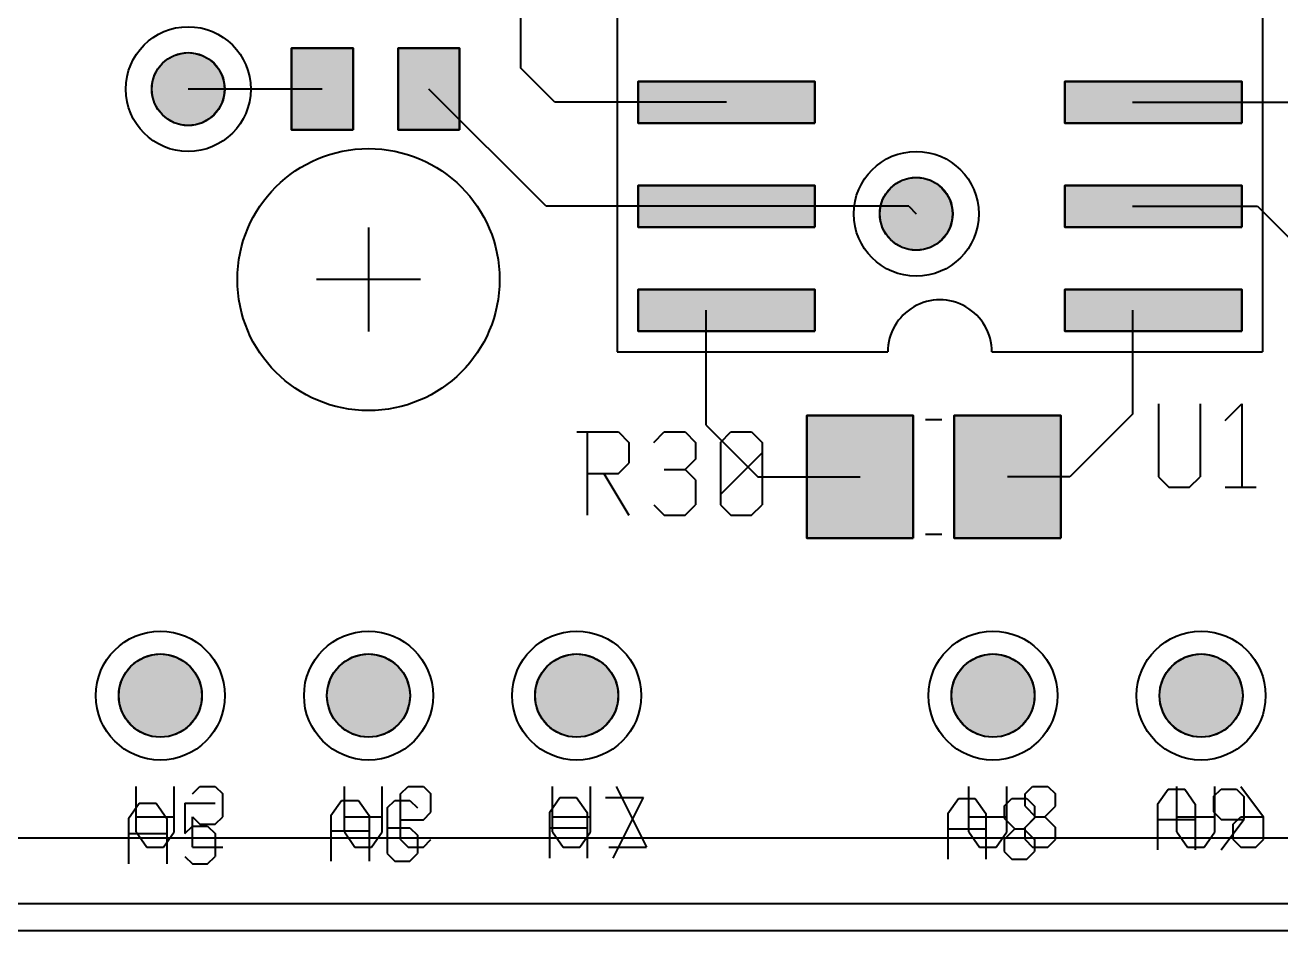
# Model space of a CAD drawing. Header units: millimetres. Extents: x 3 to 131, y 2 to 65.
# Drawn here: x 87.59 to 102.91, y 2.29 to 13.35 of the extents above; entities that cross this region are included whole.
import ezdxf

# ---------------------------------------------------------------- set-up
doc = ezdxf.new("R2010")
doc.units = ezdxf.units.MM
for name, color, linetype in [('bottom_copper', 7, 'Continuous'), ('bottom_silk', 7, 'Continuous'), ('drill_plated', 7, 'Continuous'), ('outline', 7, 'Continuous'), ('top_copper', 7, 'Continuous'), ('top_silk', 7, 'Continuous')]:
    doc.layers.add(name, color=color, linetype=linetype)

msp = doc.modelspace()

# ---------------------------------------------------------------- hatches: boundary and pattern name
at = {"layer": 'bottom_copper', "lineweight": 40}
for points in [[(90.016, 12.486), (89.991, 12.402), (89.949, 12.326), (89.894, 12.258), (89.827, 12.203), (89.75, 12.162), (89.667, 12.137), (89.58, 12.128), (89.493, 12.137), (89.41, 12.162), (89.333, 12.203), (89.266, 12.258), (89.21, 12.326), (89.169, 12.402), (89.144, 12.486), (89.135, 12.572), (89.144, 12.659), (89.169, 12.743), (89.21, 12.819), (89.266, 12.887), (89.333, 12.942), (89.41, 12.983), (89.493, 13.008), (89.58, 13.017), (89.667, 13.008), (89.75, 12.983), (89.827, 12.942), (89.894, 12.887), (89.949, 12.819), (89.991, 12.743), (90.016, 12.659), (90.024, 12.572), (90.016, 12.486)], [(98.9, 10.962), (98.874, 10.878), (98.833, 10.802), (98.778, 10.734), (98.711, 10.679), (98.634, 10.638), (98.551, 10.613), (98.464, 10.604), (98.377, 10.613), (98.294, 10.638), (98.217, 10.679), (98.149, 10.734), (98.094, 10.802), (98.053, 10.878), (98.028, 10.962), (98.019, 11.049), (98.028, 11.135), (98.053, 11.219), (98.094, 11.295), (98.149, 11.363), (98.217, 11.418), (98.294, 11.459), (98.377, 11.484), (98.464, 11.493), (98.551, 11.484), (98.634, 11.459), (98.711, 11.418), (98.778, 11.363), (98.833, 11.295), (98.874, 11.219), (98.9, 11.135), (98.908, 11.049), (98.9, 10.962)], [(89.738, 5.067), (89.709, 4.972), (89.662, 4.884), (89.599, 4.807), (89.522, 4.744), (89.434, 4.697), (89.339, 4.668), (89.24, 4.658), (89.141, 4.668), (89.046, 4.697), (88.958, 4.744), (88.881, 4.807), (88.818, 4.884), (88.771, 4.972), (88.742, 5.067), (88.732, 5.166), (88.742, 5.265), (88.771, 5.36), (88.818, 5.448), (88.881, 5.525), (88.958, 5.588), (89.046, 5.635), (89.141, 5.664), (89.24, 5.674), (89.339, 5.664), (89.434, 5.635), (89.522, 5.588), (89.599, 5.525), (89.662, 5.448), (89.709, 5.36), (89.738, 5.265), (89.748, 5.166), (89.738, 5.067)], [(92.278, 5.067), (92.249, 4.972), (92.202, 4.884), (92.139, 4.807), (92.062, 4.744), (91.974, 4.697), (91.879, 4.668), (91.78, 4.658), (91.681, 4.668), (91.586, 4.697), (91.498, 4.744), (91.421, 4.807), (91.358, 4.884), (91.311, 4.972), (91.282, 5.067), (91.272, 5.166), (91.282, 5.265), (91.311, 5.36), (91.358, 5.448), (91.421, 5.525), (91.498, 5.588), (91.586, 5.635), (91.681, 5.664), (91.78, 5.674), (91.879, 5.664), (91.974, 5.635), (92.062, 5.588), (92.139, 5.525), (92.202, 5.448), (92.249, 5.36), (92.278, 5.265), (92.288, 5.166), (92.278, 5.067)], [(94.818, 5.067), (94.789, 4.972), (94.742, 4.884), (94.679, 4.807), (94.602, 4.744), (94.514, 4.697), (94.419, 4.668), (94.32, 4.658), (94.221, 4.668), (94.126, 4.697), (94.038, 4.744), (93.961, 4.807), (93.898, 4.884), (93.851, 4.972), (93.822, 5.067), (93.812, 5.166), (93.822, 5.265), (93.851, 5.36), (93.898, 5.448), (93.961, 5.525), (94.038, 5.588), (94.126, 5.635), (94.221, 5.664), (94.32, 5.674), (94.419, 5.664), (94.514, 5.635), (94.602, 5.588), (94.679, 5.525), (94.742, 5.448), (94.789, 5.36), (94.818, 5.265), (94.828, 5.166), (94.818, 5.067)], [(99.898, 5.067), (99.869, 4.972), (99.822, 4.884), (99.759, 4.807), (99.682, 4.744), (99.594, 4.697), (99.499, 4.668), (99.4, 4.658), (99.301, 4.668), (99.206, 4.697), (99.118, 4.744), (99.041, 4.807), (98.978, 4.884), (98.931, 4.972), (98.902, 5.067), (98.892, 5.166), (98.902, 5.265), (98.931, 5.36), (98.978, 5.448), (99.041, 5.525), (99.118, 5.588), (99.206, 5.635), (99.301, 5.664), (99.4, 5.674), (99.499, 5.664), (99.594, 5.635), (99.682, 5.588), (99.759, 5.525), (99.822, 5.448), (99.869, 5.36), (99.898, 5.265), (99.908, 5.166), (99.898, 5.067)], [(102.438, 5.067), (102.409, 4.972), (102.362, 4.884), (102.299, 4.807), (102.222, 4.744), (102.134, 4.697), (102.039, 4.668), (101.94, 4.658), (101.841, 4.668), (101.746, 4.697), (101.658, 4.744), (101.581, 4.807), (101.518, 4.884), (101.471, 4.972), (101.442, 5.067), (101.432, 5.166), (101.442, 5.265), (101.471, 5.36), (101.518, 5.448), (101.581, 5.525), (101.658, 5.588), (101.746, 5.635), (101.841, 5.664), (101.94, 5.674), (102.039, 5.664), (102.134, 5.635), (102.222, 5.588), (102.299, 5.525), (102.362, 5.448), (102.409, 5.36), (102.438, 5.265), (102.448, 5.166), (102.438, 5.067)]]:
    msp.add_hatch(color=7, dxfattribs=at).paths.add_polyline_path(points, flags=0)
at = {"layer": 'drill_plated', "lineweight": 40}
for points in [[(90.016, 12.486), (89.991, 12.402), (89.949, 12.326), (89.894, 12.258), (89.827, 12.203), (89.75, 12.162), (89.667, 12.137), (89.58, 12.128), (89.493, 12.137), (89.41, 12.162), (89.333, 12.203), (89.266, 12.258), (89.21, 12.326), (89.169, 12.402), (89.144, 12.486), (89.135, 12.572), (89.144, 12.659), (89.169, 12.743), (89.21, 12.819), (89.266, 12.887), (89.333, 12.942), (89.41, 12.983), (89.493, 13.008), (89.58, 13.017), (89.667, 13.008), (89.75, 12.983), (89.827, 12.942), (89.894, 12.887), (89.949, 12.819), (89.991, 12.743), (90.016, 12.659), (90.024, 12.572), (90.016, 12.486)], [(98.9, 10.962), (98.874, 10.878), (98.833, 10.802), (98.778, 10.734), (98.711, 10.679), (98.634, 10.638), (98.551, 10.613), (98.464, 10.604), (98.377, 10.613), (98.294, 10.638), (98.217, 10.679), (98.149, 10.734), (98.094, 10.802), (98.053, 10.878), (98.028, 10.962), (98.019, 11.049), (98.028, 11.135), (98.053, 11.219), (98.094, 11.295), (98.149, 11.363), (98.217, 11.418), (98.294, 11.459), (98.377, 11.484), (98.464, 11.493), (98.551, 11.484), (98.634, 11.459), (98.711, 11.418), (98.778, 11.363), (98.833, 11.295), (98.874, 11.219), (98.9, 11.135), (98.908, 11.049), (98.9, 10.962)], [(89.738, 5.067), (89.709, 4.972), (89.662, 4.884), (89.599, 4.807), (89.522, 4.744), (89.434, 4.697), (89.339, 4.668), (89.24, 4.658), (89.141, 4.668), (89.046, 4.697), (88.958, 4.744), (88.881, 4.807), (88.818, 4.884), (88.771, 4.972), (88.742, 5.067), (88.732, 5.166), (88.742, 5.265), (88.771, 5.36), (88.818, 5.448), (88.881, 5.525), (88.958, 5.588), (89.046, 5.635), (89.141, 5.664), (89.24, 5.674), (89.339, 5.664), (89.434, 5.635), (89.522, 5.588), (89.599, 5.525), (89.662, 5.448), (89.709, 5.36), (89.738, 5.265), (89.748, 5.166), (89.738, 5.067)], [(92.278, 5.067), (92.249, 4.972), (92.202, 4.884), (92.139, 4.807), (92.062, 4.744), (91.974, 4.697), (91.879, 4.668), (91.78, 4.658), (91.681, 4.668), (91.586, 4.697), (91.498, 4.744), (91.421, 4.807), (91.358, 4.884), (91.311, 4.972), (91.282, 5.067), (91.272, 5.166), (91.282, 5.265), (91.311, 5.36), (91.358, 5.448), (91.421, 5.525), (91.498, 5.588), (91.586, 5.635), (91.681, 5.664), (91.78, 5.674), (91.879, 5.664), (91.974, 5.635), (92.062, 5.588), (92.139, 5.525), (92.202, 5.448), (92.249, 5.36), (92.278, 5.265), (92.288, 5.166), (92.278, 5.067)], [(94.818, 5.067), (94.789, 4.972), (94.742, 4.884), (94.679, 4.807), (94.602, 4.744), (94.514, 4.697), (94.419, 4.668), (94.32, 4.658), (94.221, 4.668), (94.126, 4.697), (94.038, 4.744), (93.961, 4.807), (93.898, 4.884), (93.851, 4.972), (93.822, 5.067), (93.812, 5.166), (93.822, 5.265), (93.851, 5.36), (93.898, 5.448), (93.961, 5.525), (94.038, 5.588), (94.126, 5.635), (94.221, 5.664), (94.32, 5.674), (94.419, 5.664), (94.514, 5.635), (94.602, 5.588), (94.679, 5.525), (94.742, 5.448), (94.789, 5.36), (94.818, 5.265), (94.828, 5.166), (94.818, 5.067)], [(99.898, 5.067), (99.869, 4.972), (99.822, 4.884), (99.759, 4.807), (99.682, 4.744), (99.594, 4.697), (99.499, 4.668), (99.4, 4.658), (99.301, 4.668), (99.206, 4.697), (99.118, 4.744), (99.041, 4.807), (98.978, 4.884), (98.931, 4.972), (98.902, 5.067), (98.892, 5.166), (98.902, 5.265), (98.931, 5.36), (98.978, 5.448), (99.041, 5.525), (99.118, 5.588), (99.206, 5.635), (99.301, 5.664), (99.4, 5.674), (99.499, 5.664), (99.594, 5.635), (99.682, 5.588), (99.759, 5.525), (99.822, 5.448), (99.869, 5.36), (99.898, 5.265), (99.908, 5.166), (99.898, 5.067)], [(102.438, 5.067), (102.409, 4.972), (102.362, 4.884), (102.299, 4.807), (102.222, 4.744), (102.134, 4.697), (102.039, 4.668), (101.94, 4.658), (101.841, 4.668), (101.746, 4.697), (101.658, 4.744), (101.581, 4.807), (101.518, 4.884), (101.471, 4.972), (101.442, 5.067), (101.432, 5.166), (101.442, 5.265), (101.471, 5.36), (101.518, 5.448), (101.581, 5.525), (101.658, 5.588), (101.746, 5.635), (101.841, 5.664), (101.94, 5.674), (102.039, 5.664), (102.134, 5.635), (102.222, 5.588), (102.299, 5.525), (102.362, 5.448), (102.409, 5.36), (102.438, 5.265), (102.448, 5.166), (102.438, 5.067)]]:
    msp.add_hatch(color=7, dxfattribs=at).paths.add_polyline_path(points, flags=0)
at = {"layer": 'top_copper', "lineweight": 40}
for points in [[(91.591, 12.073), (90.841, 12.073), (90.841, 13.072), (91.591, 13.072), (91.591, 12.073)], [(92.891, 12.073), (92.141, 12.073), (92.141, 13.072), (92.891, 13.072), (92.891, 12.073)], [(90.016, 12.486), (89.991, 12.402), (89.949, 12.326), (89.894, 12.258), (89.827, 12.203), (89.75, 12.162), (89.667, 12.137), (89.58, 12.128), (89.493, 12.137), (89.41, 12.162), (89.333, 12.203), (89.266, 12.258), (89.21, 12.326), (89.169, 12.402), (89.144, 12.486), (89.135, 12.572), (89.144, 12.659), (89.169, 12.743), (89.21, 12.819), (89.266, 12.887), (89.333, 12.942), (89.41, 12.983), (89.493, 13.008), (89.58, 13.017), (89.667, 13.008), (89.75, 12.983), (89.827, 12.942), (89.894, 12.887), (89.949, 12.819), (89.991, 12.743), (90.016, 12.659), (90.024, 12.572), (90.016, 12.486)], [(97.228, 12.157), (95.069, 12.157), (95.069, 12.665), (97.228, 12.665), (97.228, 12.157)], [(102.435, 12.157), (100.276, 12.157), (100.276, 12.665), (102.435, 12.665), (102.435, 12.157)], [(98.9, 10.962), (98.874, 10.878), (98.833, 10.802), (98.778, 10.734), (98.711, 10.679), (98.634, 10.638), (98.551, 10.613), (98.464, 10.604), (98.377, 10.613), (98.294, 10.638), (98.217, 10.679), (98.149, 10.734), (98.094, 10.802), (98.053, 10.878), (98.028, 10.962), (98.019, 11.049), (98.028, 11.135), (98.053, 11.219), (98.094, 11.295), (98.149, 11.363), (98.217, 11.418), (98.294, 11.459), (98.377, 11.484), (98.464, 11.493), (98.551, 11.484), (98.634, 11.459), (98.711, 11.418), (98.778, 11.363), (98.833, 11.295), (98.874, 11.219), (98.9, 11.135), (98.908, 11.049), (98.9, 10.962)], [(97.228, 10.887), (95.069, 10.887), (95.069, 11.395), (97.228, 11.395), (97.228, 10.887)], [(102.435, 10.887), (100.276, 10.887), (100.276, 11.395), (102.435, 11.395), (102.435, 10.887)], [(97.228, 9.617), (95.069, 9.617), (95.069, 10.125), (97.228, 10.125), (97.228, 9.617)], [(102.435, 9.617), (100.276, 9.617), (100.276, 10.125), (102.435, 10.125), (102.435, 9.617)], [(98.428, 7.089), (97.128, 7.089), (97.128, 8.588), (98.428, 8.588), (98.428, 7.089)], [(100.228, 7.089), (98.928, 7.089), (98.928, 8.588), (100.228, 8.588), (100.228, 7.089)], [(89.738, 5.067), (89.709, 4.972), (89.662, 4.884), (89.599, 4.807), (89.522, 4.744), (89.434, 4.697), (89.339, 4.668), (89.24, 4.658), (89.141, 4.668), (89.046, 4.697), (88.958, 4.744), (88.881, 4.807), (88.818, 4.884), (88.771, 4.972), (88.742, 5.067), (88.732, 5.166), (88.742, 5.265), (88.771, 5.36), (88.818, 5.448), (88.881, 5.525), (88.958, 5.588), (89.046, 5.635), (89.141, 5.664), (89.24, 5.674), (89.339, 5.664), (89.434, 5.635), (89.522, 5.588), (89.599, 5.525), (89.662, 5.448), (89.709, 5.36), (89.738, 5.265), (89.748, 5.166), (89.738, 5.067)], [(92.278, 5.067), (92.249, 4.972), (92.202, 4.884), (92.139, 4.807), (92.062, 4.744), (91.974, 4.697), (91.879, 4.668), (91.78, 4.658), (91.681, 4.668), (91.586, 4.697), (91.498, 4.744), (91.421, 4.807), (91.358, 4.884), (91.311, 4.972), (91.282, 5.067), (91.272, 5.166), (91.282, 5.265), (91.311, 5.36), (91.358, 5.448), (91.421, 5.525), (91.498, 5.588), (91.586, 5.635), (91.681, 5.664), (91.78, 5.674), (91.879, 5.664), (91.974, 5.635), (92.062, 5.588), (92.139, 5.525), (92.202, 5.448), (92.249, 5.36), (92.278, 5.265), (92.288, 5.166), (92.278, 5.067)], [(94.818, 5.067), (94.789, 4.972), (94.742, 4.884), (94.679, 4.807), (94.602, 4.744), (94.514, 4.697), (94.419, 4.668), (94.32, 4.658), (94.221, 4.668), (94.126, 4.697), (94.038, 4.744), (93.961, 4.807), (93.898, 4.884), (93.851, 4.972), (93.822, 5.067), (93.812, 5.166), (93.822, 5.265), (93.851, 5.36), (93.898, 5.448), (93.961, 5.525), (94.038, 5.588), (94.126, 5.635), (94.221, 5.664), (94.32, 5.674), (94.419, 5.664), (94.514, 5.635), (94.602, 5.588), (94.679, 5.525), (94.742, 5.448), (94.789, 5.36), (94.818, 5.265), (94.828, 5.166), (94.818, 5.067)], [(99.898, 5.067), (99.869, 4.972), (99.822, 4.884), (99.759, 4.807), (99.682, 4.744), (99.594, 4.697), (99.499, 4.668), (99.4, 4.658), (99.301, 4.668), (99.206, 4.697), (99.118, 4.744), (99.041, 4.807), (98.978, 4.884), (98.931, 4.972), (98.902, 5.067), (98.892, 5.166), (98.902, 5.265), (98.931, 5.36), (98.978, 5.448), (99.041, 5.525), (99.118, 5.588), (99.206, 5.635), (99.301, 5.664), (99.4, 5.674), (99.499, 5.664), (99.594, 5.635), (99.682, 5.588), (99.759, 5.525), (99.822, 5.448), (99.869, 5.36), (99.898, 5.265), (99.908, 5.166), (99.898, 5.067)], [(102.438, 5.067), (102.409, 4.972), (102.362, 4.884), (102.299, 4.807), (102.222, 4.744), (102.134, 4.697), (102.039, 4.668), (101.94, 4.658), (101.841, 4.668), (101.746, 4.697), (101.658, 4.744), (101.581, 4.807), (101.518, 4.884), (101.471, 4.972), (101.442, 5.067), (101.432, 5.166), (101.442, 5.265), (101.471, 5.36), (101.518, 5.448), (101.581, 5.525), (101.658, 5.588), (101.746, 5.635), (101.841, 5.664), (101.94, 5.674), (102.039, 5.664), (102.134, 5.635), (102.222, 5.588), (102.299, 5.525), (102.362, 5.448), (102.409, 5.36), (102.438, 5.265), (102.448, 5.166), (102.438, 5.067)]]:
    msp.add_hatch(color=7, dxfattribs=at).paths.add_polyline_path(points, flags=0)

# ---------------------------------------------------------------- linework, layer by layer
at = {"layer": 'bottom_copper', "color": 7, "lineweight": 40}
for points in [[(90.016, 12.486), (89.991, 12.402), (89.949, 12.326), (89.894, 12.258), (89.827, 12.203), (89.75, 12.162), (89.667, 12.137), (89.58, 12.128), (89.493, 12.137), (89.41, 12.162), (89.333, 12.203), (89.266, 12.258), (89.21, 12.326), (89.169, 12.402), (89.144, 12.486), (89.135, 12.572), (89.144, 12.659), (89.169, 12.743), (89.21, 12.819), (89.266, 12.887), (89.333, 12.942), (89.41, 12.983), (89.493, 13.008), (89.58, 13.017), (89.667, 13.008), (89.75, 12.983), (89.827, 12.942), (89.894, 12.887), (89.949, 12.819), (89.991, 12.743), (90.016, 12.659), (90.024, 12.572), (90.016, 12.486)], [(98.9, 10.962), (98.874, 10.878), (98.833, 10.802), (98.778, 10.734), (98.711, 10.679), (98.634, 10.638), (98.551, 10.613), (98.464, 10.604), (98.377, 10.613), (98.294, 10.638), (98.217, 10.679), (98.149, 10.734), (98.094, 10.802), (98.053, 10.878), (98.028, 10.962), (98.019, 11.049), (98.028, 11.135), (98.053, 11.219), (98.094, 11.295), (98.149, 11.363), (98.217, 11.418), (98.294, 11.459), (98.377, 11.484), (98.464, 11.493), (98.551, 11.484), (98.634, 11.459), (98.711, 11.418), (98.778, 11.363), (98.833, 11.295), (98.874, 11.219), (98.9, 11.135), (98.908, 11.049), (98.9, 10.962)], [(89.738, 5.067), (89.709, 4.972), (89.662, 4.884), (89.599, 4.807), (89.522, 4.744), (89.434, 4.697), (89.339, 4.668), (89.24, 4.658), (89.141, 4.668), (89.046, 4.697), (88.958, 4.744), (88.881, 4.807), (88.818, 4.884), (88.771, 4.972), (88.742, 5.067), (88.732, 5.166), (88.742, 5.265), (88.771, 5.36), (88.818, 5.448), (88.881, 5.525), (88.958, 5.588), (89.046, 5.635), (89.141, 5.664), (89.24, 5.674), (89.339, 5.664), (89.434, 5.635), (89.522, 5.588), (89.599, 5.525), (89.662, 5.448), (89.709, 5.36), (89.738, 5.265), (89.748, 5.166), (89.738, 5.067)], [(92.278, 5.067), (92.249, 4.972), (92.202, 4.884), (92.139, 4.807), (92.062, 4.744), (91.974, 4.697), (91.879, 4.668), (91.78, 4.658), (91.681, 4.668), (91.586, 4.697), (91.498, 4.744), (91.421, 4.807), (91.358, 4.884), (91.311, 4.972), (91.282, 5.067), (91.272, 5.166), (91.282, 5.265), (91.311, 5.36), (91.358, 5.448), (91.421, 5.525), (91.498, 5.588), (91.586, 5.635), (91.681, 5.664), (91.78, 5.674), (91.879, 5.664), (91.974, 5.635), (92.062, 5.588), (92.139, 5.525), (92.202, 5.448), (92.249, 5.36), (92.278, 5.265), (92.288, 5.166), (92.278, 5.067)], [(94.818, 5.067), (94.789, 4.972), (94.742, 4.884), (94.679, 4.807), (94.602, 4.744), (94.514, 4.697), (94.419, 4.668), (94.32, 4.658), (94.221, 4.668), (94.126, 4.697), (94.038, 4.744), (93.961, 4.807), (93.898, 4.884), (93.851, 4.972), (93.822, 5.067), (93.812, 5.166), (93.822, 5.265), (93.851, 5.36), (93.898, 5.448), (93.961, 5.525), (94.038, 5.588), (94.126, 5.635), (94.221, 5.664), (94.32, 5.674), (94.419, 5.664), (94.514, 5.635), (94.602, 5.588), (94.679, 5.525), (94.742, 5.448), (94.789, 5.36), (94.818, 5.265), (94.828, 5.166), (94.818, 5.067)], [(99.898, 5.067), (99.869, 4.972), (99.822, 4.884), (99.759, 4.807), (99.682, 4.744), (99.594, 4.697), (99.499, 4.668), (99.4, 4.658), (99.301, 4.668), (99.206, 4.697), (99.118, 4.744), (99.041, 4.807), (98.978, 4.884), (98.931, 4.972), (98.902, 5.067), (98.892, 5.166), (98.902, 5.265), (98.931, 5.36), (98.978, 5.448), (99.041, 5.525), (99.118, 5.588), (99.206, 5.635), (99.301, 5.664), (99.4, 5.674), (99.499, 5.664), (99.594, 5.635), (99.682, 5.588), (99.759, 5.525), (99.822, 5.448), (99.869, 5.36), (99.898, 5.265), (99.908, 5.166), (99.898, 5.067)], [(102.438, 5.067), (102.409, 4.972), (102.362, 4.884), (102.299, 4.807), (102.222, 4.744), (102.134, 4.697), (102.039, 4.668), (101.94, 4.658), (101.841, 4.668), (101.746, 4.697), (101.658, 4.744), (101.581, 4.807), (101.518, 4.884), (101.471, 4.972), (101.442, 5.067), (101.432, 5.166), (101.442, 5.265), (101.471, 5.36), (101.518, 5.448), (101.581, 5.525), (101.658, 5.588), (101.746, 5.635), (101.841, 5.664), (101.94, 5.674), (102.039, 5.664), (102.134, 5.635), (102.222, 5.588), (102.299, 5.525), (102.362, 5.448), (102.409, 5.36), (102.438, 5.265), (102.448, 5.166), (102.438, 5.067)]]:
    msp.add_lwpolyline(points, close=True, dxfattribs=at)
for centre, major_axis in [((89.58, 12.572), (0.762, 0)), ((89.58, 12.572), (0.445, 0)), ((98.464, 11.049), (0.762, 0)), ((98.464, 11.049), (0.445, 0)), ((89.24, 5.166), (0.787, 0)), ((91.78, 5.166), (0.787, 0)), ((94.32, 5.166), (0.787, 0)), ((99.4, 5.166), (0.787, 0)), ((101.94, 5.166), (0.787, 0)), ((89.24, 5.166), (0.508, 0)), ((91.78, 5.166), (0.508, 0)), ((94.32, 5.166), (0.508, 0)), ((99.4, 5.166), (0.508, 0)), ((101.94, 5.166), (0.508, 0))]:
    msp.add_ellipse(centre, major_axis=major_axis, ratio=1, dxfattribs=at)
at = {"layer": 'bottom_silk', "color": 7, "lineweight": 40}
for p, q in [((88.945, 3.501), (88.945, 4.057)), ((89.408, 3.501), (89.408, 4.057)), ((89.631, 3.965), (89.723, 4.057)), ((89.723, 4.057), (89.909, 4.057)), ((89.909, 4.057), (90.001, 3.965)), ((91.485, 3.501), (91.485, 4.057)), ((91.948, 3.501), (91.948, 4.057)), ((92.171, 3.965), (92.263, 4.057)), ((92.263, 4.057), (92.449, 4.057)), ((92.449, 4.057), (92.541, 3.965)), ((94.025, 3.501), (94.025, 4.057)), ((94.488, 3.501), (94.488, 4.057)), ((94.803, 4.057), (95.174, 3.316)), ((99.105, 3.501), (99.105, 4.057)), ((99.568, 3.501), (99.568, 4.057)), ((99.791, 3.965), (99.883, 4.057)), ((99.883, 4.057), (100.069, 4.057)), ((100.069, 4.057), (100.162, 3.965)), ((101.645, 3.501), (101.645, 4.057)), ((102.108, 3.501), (102.108, 4.057)), ((102.423, 4.057), (102.701, 3.687)), ((90.001, 3.687), (90.001, 3.965)), ((92.171, 3.408), (92.171, 3.965)), ((92.541, 3.742), (92.541, 3.965)), ((99.791, 3.816), (99.791, 3.965)), ((100.162, 3.816), (100.162, 3.965)), ((88.945, 3.687), (89.408, 3.687)), ((89.631, 3.316), (89.631, 3.687)), ((89.631, 3.687), (89.723, 3.594)), ((89.909, 3.594), (90.001, 3.687)), ((91.485, 3.687), (91.948, 3.687)), ((92.449, 3.649), (92.541, 3.742)), ((94.025, 3.687), (94.488, 3.687)), ((99.105, 3.687), (99.568, 3.687)), ((99.791, 3.816), (99.92, 3.687)), ((99.791, 3.557), (99.92, 3.687)), ((99.92, 3.687), (100.032, 3.687)), ((100.032, 3.687), (100.162, 3.816)), ((100.032, 3.687), (100.162, 3.557)), ((101.645, 3.687), (102.108, 3.687)), ((102.331, 3.594), (102.423, 3.687)), ((102.423, 3.687), (102.701, 3.687)), ((102.701, 3.408), (102.701, 3.687)), ((89.723, 3.594), (89.909, 3.594)), ((92.171, 3.649), (92.449, 3.649)), ((99.791, 3.408), (99.791, 3.557)), ((100.162, 3.408), (100.162, 3.557)), ((102.331, 3.408), (102.331, 3.594)), ((88.945, 3.501), (89.074, 3.316)), ((89.278, 3.316), (89.408, 3.501)), ((91.485, 3.501), (91.614, 3.316)), ((91.818, 3.316), (91.948, 3.501)), ((92.171, 3.408), (92.263, 3.316)), ((92.449, 3.316), (92.541, 3.408)), ((94.025, 3.501), (94.154, 3.316)), ((94.358, 3.316), (94.488, 3.501)), ((99.105, 3.501), (99.234, 3.316)), ((99.438, 3.316), (99.568, 3.501)), ((99.791, 3.408), (99.883, 3.316)), ((100.069, 3.316), (100.162, 3.408)), ((101.645, 3.501), (101.774, 3.316)), ((101.978, 3.316), (102.108, 3.501)), ((102.331, 3.408), (102.423, 3.316)), ((102.609, 3.316), (102.701, 3.408)), ((89.074, 3.316), (89.278, 3.316)), ((89.631, 3.316), (90.001, 3.316)), ((91.614, 3.316), (91.818, 3.316)), ((92.263, 3.316), (92.449, 3.316)), ((94.154, 3.316), (94.358, 3.316)), ((94.711, 3.316), (95.174, 3.316)), ((99.234, 3.316), (99.438, 3.316)), ((99.883, 3.316), (100.069, 3.316)), ((101.774, 3.316), (101.978, 3.316)), ((102.423, 3.316), (102.609, 3.316)), ((3.994, 2.626), (127.494, 2.626)), ((130.446, 2.293), (3.446, 2.293))]:
    msp.add_line(p, q, dxfattribs=at)
at = {"layer": 'drill_plated', "color": 7, "lineweight": 40}
for points in [[(90.016, 12.486), (89.991, 12.402), (89.949, 12.326), (89.894, 12.258), (89.827, 12.203), (89.75, 12.162), (89.667, 12.137), (89.58, 12.128), (89.493, 12.137), (89.41, 12.162), (89.333, 12.203), (89.266, 12.258), (89.21, 12.326), (89.169, 12.402), (89.144, 12.486), (89.135, 12.572), (89.144, 12.659), (89.169, 12.743), (89.21, 12.819), (89.266, 12.887), (89.333, 12.942), (89.41, 12.983), (89.493, 13.008), (89.58, 13.017), (89.667, 13.008), (89.75, 12.983), (89.827, 12.942), (89.894, 12.887), (89.949, 12.819), (89.991, 12.743), (90.016, 12.659), (90.024, 12.572), (90.016, 12.486)], [(98.9, 10.962), (98.874, 10.878), (98.833, 10.802), (98.778, 10.734), (98.711, 10.679), (98.634, 10.638), (98.551, 10.613), (98.464, 10.604), (98.377, 10.613), (98.294, 10.638), (98.217, 10.679), (98.149, 10.734), (98.094, 10.802), (98.053, 10.878), (98.028, 10.962), (98.019, 11.049), (98.028, 11.135), (98.053, 11.219), (98.094, 11.295), (98.149, 11.363), (98.217, 11.418), (98.294, 11.459), (98.377, 11.484), (98.464, 11.493), (98.551, 11.484), (98.634, 11.459), (98.711, 11.418), (98.778, 11.363), (98.833, 11.295), (98.874, 11.219), (98.9, 11.135), (98.908, 11.049), (98.9, 10.962)], [(89.738, 5.067), (89.709, 4.972), (89.662, 4.884), (89.599, 4.807), (89.522, 4.744), (89.434, 4.697), (89.339, 4.668), (89.24, 4.658), (89.141, 4.668), (89.046, 4.697), (88.958, 4.744), (88.881, 4.807), (88.818, 4.884), (88.771, 4.972), (88.742, 5.067), (88.732, 5.166), (88.742, 5.265), (88.771, 5.36), (88.818, 5.448), (88.881, 5.525), (88.958, 5.588), (89.046, 5.635), (89.141, 5.664), (89.24, 5.674), (89.339, 5.664), (89.434, 5.635), (89.522, 5.588), (89.599, 5.525), (89.662, 5.448), (89.709, 5.36), (89.738, 5.265), (89.748, 5.166), (89.738, 5.067)], [(92.278, 5.067), (92.249, 4.972), (92.202, 4.884), (92.139, 4.807), (92.062, 4.744), (91.974, 4.697), (91.879, 4.668), (91.78, 4.658), (91.681, 4.668), (91.586, 4.697), (91.498, 4.744), (91.421, 4.807), (91.358, 4.884), (91.311, 4.972), (91.282, 5.067), (91.272, 5.166), (91.282, 5.265), (91.311, 5.36), (91.358, 5.448), (91.421, 5.525), (91.498, 5.588), (91.586, 5.635), (91.681, 5.664), (91.78, 5.674), (91.879, 5.664), (91.974, 5.635), (92.062, 5.588), (92.139, 5.525), (92.202, 5.448), (92.249, 5.36), (92.278, 5.265), (92.288, 5.166), (92.278, 5.067)], [(94.818, 5.067), (94.789, 4.972), (94.742, 4.884), (94.679, 4.807), (94.602, 4.744), (94.514, 4.697), (94.419, 4.668), (94.32, 4.658), (94.221, 4.668), (94.126, 4.697), (94.038, 4.744), (93.961, 4.807), (93.898, 4.884), (93.851, 4.972), (93.822, 5.067), (93.812, 5.166), (93.822, 5.265), (93.851, 5.36), (93.898, 5.448), (93.961, 5.525), (94.038, 5.588), (94.126, 5.635), (94.221, 5.664), (94.32, 5.674), (94.419, 5.664), (94.514, 5.635), (94.602, 5.588), (94.679, 5.525), (94.742, 5.448), (94.789, 5.36), (94.818, 5.265), (94.828, 5.166), (94.818, 5.067)], [(99.898, 5.067), (99.869, 4.972), (99.822, 4.884), (99.759, 4.807), (99.682, 4.744), (99.594, 4.697), (99.499, 4.668), (99.4, 4.658), (99.301, 4.668), (99.206, 4.697), (99.118, 4.744), (99.041, 4.807), (98.978, 4.884), (98.931, 4.972), (98.902, 5.067), (98.892, 5.166), (98.902, 5.265), (98.931, 5.36), (98.978, 5.448), (99.041, 5.525), (99.118, 5.588), (99.206, 5.635), (99.301, 5.664), (99.4, 5.674), (99.499, 5.664), (99.594, 5.635), (99.682, 5.588), (99.759, 5.525), (99.822, 5.448), (99.869, 5.36), (99.898, 5.265), (99.908, 5.166), (99.898, 5.067)], [(102.438, 5.067), (102.409, 4.972), (102.362, 4.884), (102.299, 4.807), (102.222, 4.744), (102.134, 4.697), (102.039, 4.668), (101.94, 4.658), (101.841, 4.668), (101.746, 4.697), (101.658, 4.744), (101.581, 4.807), (101.518, 4.884), (101.471, 4.972), (101.442, 5.067), (101.432, 5.166), (101.442, 5.265), (101.471, 5.36), (101.518, 5.448), (101.581, 5.525), (101.658, 5.588), (101.746, 5.635), (101.841, 5.664), (101.94, 5.674), (102.039, 5.664), (102.134, 5.635), (102.222, 5.588), (102.299, 5.525), (102.362, 5.448), (102.409, 5.36), (102.438, 5.265), (102.448, 5.166), (102.438, 5.067)]]:
    msp.add_lwpolyline(points, close=True, dxfattribs=at)
for centre, major_axis in [((89.58, 12.572), (0.445, 0)), ((98.464, 11.049), (0.445, 0)), ((89.24, 5.166), (0.508, 0)), ((91.78, 5.166), (0.508, 0)), ((94.32, 5.166), (0.508, 0)), ((99.4, 5.166), (0.508, 0)), ((101.94, 5.166), (0.508, 0))]:
    msp.add_ellipse(centre, major_axis=major_axis, ratio=1, dxfattribs=at)
at = {"layer": 'outline', "color": 7, "lineweight": 40}
msp.add_line((130.446, 2.293), (3.446, 2.293), dxfattribs=at)
at = {"layer": 'top_copper', "color": 7, "lineweight": 40}
for p, q in [((93.638, 12.826), (93.638, 13.842)), ((91.591, 13.072), (90.841, 13.072)), ((90.841, 13.072), (90.841, 12.073)), ((91.591, 12.073), (91.591, 13.072)), ((92.891, 13.072), (92.141, 13.072)), ((92.141, 13.072), (92.141, 12.073)), ((92.891, 12.073), (92.891, 13.072)), ((94.054, 12.411), (93.638, 12.826)), ((91.216, 12.572), (89.58, 12.572)), ((93.948, 11.141), (92.516, 12.572)), ((95.069, 12.665), (95.069, 12.157)), ((97.228, 12.665), (95.069, 12.665)), ((97.228, 12.157), (97.228, 12.665)), ((100.276, 12.665), (100.276, 12.157)), ((102.435, 12.665), (100.276, 12.665)), ((102.435, 12.157), (102.435, 12.665)), ((96.149, 12.411), (94.054, 12.411)), ((101.102, 12.411), (103.134, 12.411)), ((95.069, 12.157), (97.228, 12.157)), ((100.276, 12.157), (102.435, 12.157)), ((90.841, 12.073), (91.591, 12.073)), ((92.141, 12.073), (92.891, 12.073)), ((95.069, 11.395), (95.069, 10.887)), ((97.228, 11.395), (95.069, 11.395)), ((97.228, 10.887), (97.228, 11.395)), ((100.276, 11.395), (100.276, 10.887)), ((102.435, 11.395), (100.276, 11.395)), ((102.435, 10.887), (102.435, 11.395)), ((98.372, 11.141), (93.948, 11.141)), ((98.372, 11.141), (98.464, 11.049)), ((101.102, 11.141), (102.626, 11.141)), ((102.626, 11.141), (103.896, 9.871)), ((95.069, 10.887), (97.228, 10.887)), ((100.276, 10.887), (102.435, 10.887)), ((95.069, 10.125), (95.069, 9.617)), ((97.228, 10.125), (95.069, 10.125)), ((97.228, 9.617), (97.228, 10.125)), ((100.276, 10.125), (100.276, 9.617)), ((102.435, 10.125), (100.276, 10.125)), ((102.435, 9.617), (102.435, 10.125)), ((95.895, 9.871), (95.895, 8.474)), ((101.102, 9.871), (101.102, 8.601)), ((95.069, 9.617), (97.228, 9.617)), ((100.276, 9.617), (102.435, 9.617)), ((98.428, 8.588), (97.128, 8.588)), ((97.128, 8.588), (97.128, 7.089)), ((98.428, 7.089), (98.428, 8.588)), ((100.228, 8.588), (98.928, 8.588)), ((98.928, 8.588), (98.928, 7.089)), ((100.228, 7.089), (100.228, 8.588)), ((101.102, 8.601), (100.34, 7.839)), ((95.895, 8.474), (96.53, 7.839)), ((96.53, 7.839), (97.778, 7.839)), ((100.34, 7.839), (99.578, 7.839)), ((97.128, 7.089), (98.428, 7.089)), ((98.928, 7.089), (100.228, 7.089)), ((62.396, 3.429), (117.768, 3.429))]:
    msp.add_line(p, q, dxfattribs=at)
for points in [[(91.591, 12.073), (90.841, 12.073), (90.841, 13.072), (91.591, 13.072), (91.591, 12.073)], [(92.891, 12.073), (92.141, 12.073), (92.141, 13.072), (92.891, 13.072), (92.891, 12.073)], [(90.016, 12.486), (89.991, 12.402), (89.949, 12.326), (89.894, 12.258), (89.827, 12.203), (89.75, 12.162), (89.667, 12.137), (89.58, 12.128), (89.493, 12.137), (89.41, 12.162), (89.333, 12.203), (89.266, 12.258), (89.21, 12.326), (89.169, 12.402), (89.144, 12.486), (89.135, 12.572), (89.144, 12.659), (89.169, 12.743), (89.21, 12.819), (89.266, 12.887), (89.333, 12.942), (89.41, 12.983), (89.493, 13.008), (89.58, 13.017), (89.667, 13.008), (89.75, 12.983), (89.827, 12.942), (89.894, 12.887), (89.949, 12.819), (89.991, 12.743), (90.016, 12.659), (90.024, 12.572), (90.016, 12.486)], [(97.228, 12.157), (95.069, 12.157), (95.069, 12.665), (97.228, 12.665), (97.228, 12.157)], [(102.435, 12.157), (100.276, 12.157), (100.276, 12.665), (102.435, 12.665), (102.435, 12.157)], [(98.9, 10.962), (98.874, 10.878), (98.833, 10.802), (98.778, 10.734), (98.711, 10.679), (98.634, 10.638), (98.551, 10.613), (98.464, 10.604), (98.377, 10.613), (98.294, 10.638), (98.217, 10.679), (98.149, 10.734), (98.094, 10.802), (98.053, 10.878), (98.028, 10.962), (98.019, 11.049), (98.028, 11.135), (98.053, 11.219), (98.094, 11.295), (98.149, 11.363), (98.217, 11.418), (98.294, 11.459), (98.377, 11.484), (98.464, 11.493), (98.551, 11.484), (98.634, 11.459), (98.711, 11.418), (98.778, 11.363), (98.833, 11.295), (98.874, 11.219), (98.9, 11.135), (98.908, 11.049), (98.9, 10.962)], [(97.228, 10.887), (95.069, 10.887), (95.069, 11.395), (97.228, 11.395), (97.228, 10.887)], [(102.435, 10.887), (100.276, 10.887), (100.276, 11.395), (102.435, 11.395), (102.435, 10.887)], [(97.228, 9.617), (95.069, 9.617), (95.069, 10.125), (97.228, 10.125), (97.228, 9.617)], [(102.435, 9.617), (100.276, 9.617), (100.276, 10.125), (102.435, 10.125), (102.435, 9.617)], [(98.428, 7.089), (97.128, 7.089), (97.128, 8.588), (98.428, 8.588), (98.428, 7.089)], [(100.228, 7.089), (98.928, 7.089), (98.928, 8.588), (100.228, 8.588), (100.228, 7.089)], [(89.738, 5.067), (89.709, 4.972), (89.662, 4.884), (89.599, 4.807), (89.522, 4.744), (89.434, 4.697), (89.339, 4.668), (89.24, 4.658), (89.141, 4.668), (89.046, 4.697), (88.958, 4.744), (88.881, 4.807), (88.818, 4.884), (88.771, 4.972), (88.742, 5.067), (88.732, 5.166), (88.742, 5.265), (88.771, 5.36), (88.818, 5.448), (88.881, 5.525), (88.958, 5.588), (89.046, 5.635), (89.141, 5.664), (89.24, 5.674), (89.339, 5.664), (89.434, 5.635), (89.522, 5.588), (89.599, 5.525), (89.662, 5.448), (89.709, 5.36), (89.738, 5.265), (89.748, 5.166), (89.738, 5.067)], [(92.278, 5.067), (92.249, 4.972), (92.202, 4.884), (92.139, 4.807), (92.062, 4.744), (91.974, 4.697), (91.879, 4.668), (91.78, 4.658), (91.681, 4.668), (91.586, 4.697), (91.498, 4.744), (91.421, 4.807), (91.358, 4.884), (91.311, 4.972), (91.282, 5.067), (91.272, 5.166), (91.282, 5.265), (91.311, 5.36), (91.358, 5.448), (91.421, 5.525), (91.498, 5.588), (91.586, 5.635), (91.681, 5.664), (91.78, 5.674), (91.879, 5.664), (91.974, 5.635), (92.062, 5.588), (92.139, 5.525), (92.202, 5.448), (92.249, 5.36), (92.278, 5.265), (92.288, 5.166), (92.278, 5.067)], [(94.818, 5.067), (94.789, 4.972), (94.742, 4.884), (94.679, 4.807), (94.602, 4.744), (94.514, 4.697), (94.419, 4.668), (94.32, 4.658), (94.221, 4.668), (94.126, 4.697), (94.038, 4.744), (93.961, 4.807), (93.898, 4.884), (93.851, 4.972), (93.822, 5.067), (93.812, 5.166), (93.822, 5.265), (93.851, 5.36), (93.898, 5.448), (93.961, 5.525), (94.038, 5.588), (94.126, 5.635), (94.221, 5.664), (94.32, 5.674), (94.419, 5.664), (94.514, 5.635), (94.602, 5.588), (94.679, 5.525), (94.742, 5.448), (94.789, 5.36), (94.818, 5.265), (94.828, 5.166), (94.818, 5.067)], [(99.898, 5.067), (99.869, 4.972), (99.822, 4.884), (99.759, 4.807), (99.682, 4.744), (99.594, 4.697), (99.499, 4.668), (99.4, 4.658), (99.301, 4.668), (99.206, 4.697), (99.118, 4.744), (99.041, 4.807), (98.978, 4.884), (98.931, 4.972), (98.902, 5.067), (98.892, 5.166), (98.902, 5.265), (98.931, 5.36), (98.978, 5.448), (99.041, 5.525), (99.118, 5.588), (99.206, 5.635), (99.301, 5.664), (99.4, 5.674), (99.499, 5.664), (99.594, 5.635), (99.682, 5.588), (99.759, 5.525), (99.822, 5.448), (99.869, 5.36), (99.898, 5.265), (99.908, 5.166), (99.898, 5.067)], [(102.438, 5.067), (102.409, 4.972), (102.362, 4.884), (102.299, 4.807), (102.222, 4.744), (102.134, 4.697), (102.039, 4.668), (101.94, 4.658), (101.841, 4.668), (101.746, 4.697), (101.658, 4.744), (101.581, 4.807), (101.518, 4.884), (101.471, 4.972), (101.442, 5.067), (101.432, 5.166), (101.442, 5.265), (101.471, 5.36), (101.518, 5.448), (101.581, 5.525), (101.658, 5.588), (101.746, 5.635), (101.841, 5.664), (101.94, 5.674), (102.039, 5.664), (102.134, 5.635), (102.222, 5.588), (102.299, 5.525), (102.362, 5.448), (102.409, 5.36), (102.438, 5.265), (102.448, 5.166), (102.438, 5.067)]]:
    msp.add_lwpolyline(points, close=True, dxfattribs=at)
for centre, major_axis in [((89.58, 12.572), (0.762, 0)), ((89.58, 12.572), (0.445, 0)), ((98.464, 11.049), (0.762, 0)), ((98.464, 11.049), (0.445, 0)), ((89.24, 5.166), (0.787, 0)), ((91.78, 5.166), (0.787, 0)), ((94.32, 5.166), (0.787, 0)), ((99.4, 5.166), (0.787, 0)), ((101.94, 5.166), (0.787, 0)), ((89.24, 5.166), (0.508, 0)), ((91.78, 5.166), (0.508, 0)), ((94.32, 5.166), (0.508, 0)), ((99.4, 5.166), (0.508, 0)), ((101.94, 5.166), (0.508, 0))]:
    msp.add_ellipse(centre, major_axis=major_axis, ratio=1, dxfattribs=at)
at = {"layer": 'top_silk', "color": 7, "lineweight": 40}
for p, q in [((94.815, 14.189), (94.815, 9.363)), ((102.689, 14.189), (102.689, 9.363)), ((91.78, 10.881), (91.78, 9.611)), ((92.415, 10.246), (91.145, 10.246)), ((94.815, 9.363), (98.117, 9.363)), ((99.387, 9.363), (102.689, 9.363)), ((101.419, 8.728), (101.419, 7.839)), ((101.927, 8.728), (101.927, 7.839)), ((102.232, 8.524), (102.435, 8.728)), ((102.435, 8.728), (102.435, 7.712)), ((98.578, 8.538), (98.778, 8.538)), ((94.322, 8.385), (94.83, 8.385)), ((94.449, 8.385), (94.449, 7.369)), ((94.83, 8.385), (94.957, 8.258)), ((95.262, 8.258), (95.389, 8.385)), ((95.389, 8.385), (95.643, 8.385)), ((95.643, 8.385), (95.77, 8.258)), ((96.074, 8.258), (96.201, 8.385)), ((96.201, 8.385), (96.455, 8.385)), ((96.455, 8.385), (96.582, 8.258)), ((94.957, 8.258), (94.957, 8.004)), ((95.77, 8.258), (95.77, 8.055)), ((96.074, 8.258), (96.074, 7.496)), ((96.074, 7.623), (96.582, 8.131)), ((96.582, 8.258), (96.582, 7.496)), ((94.83, 7.877), (94.957, 8.004)), ((95.77, 8.055), (95.643, 7.928)), ((94.449, 7.877), (94.83, 7.877)), ((94.652, 7.877), (94.957, 7.369)), ((95.389, 7.928), (95.643, 7.928)), ((95.77, 7.801), (95.643, 7.928)), ((101.419, 7.839), (101.546, 7.712)), ((101.8, 7.712), (101.927, 7.839)), ((95.77, 7.801), (95.77, 7.496)), ((101.546, 7.712), (101.8, 7.712)), ((102.232, 7.712), (102.613, 7.712)), ((95.262, 7.496), (95.389, 7.369)), ((95.389, 7.369), (95.643, 7.369)), ((95.643, 7.369), (95.77, 7.496)), ((96.074, 7.496), (96.201, 7.369)), ((96.201, 7.369), (96.455, 7.369)), ((96.455, 7.369), (96.582, 7.496)), ((98.578, 7.139), (98.778, 7.139)), ((101.406, 3.839), (101.536, 4.024)), ((101.536, 4.024), (101.74, 4.024)), ((101.74, 4.024), (101.869, 3.839)), ((102.092, 3.932), (102.185, 4.024)), ((102.185, 4.024), (102.37, 4.024)), ((102.37, 4.024), (102.463, 3.932)), ((88.853, 3.666), (88.983, 3.852)), ((88.983, 3.852), (89.187, 3.852)), ((89.187, 3.852), (89.317, 3.666)), ((89.539, 3.852), (89.91, 3.852)), ((89.539, 3.852), (89.539, 3.481)), ((91.322, 3.702), (91.452, 3.887)), ((91.452, 3.887), (91.656, 3.887)), ((91.656, 3.887), (91.786, 3.702)), ((92.008, 3.794), (92.101, 3.887)), ((92.101, 3.887), (92.286, 3.887)), ((92.286, 3.887), (92.379, 3.794)), ((93.987, 3.737), (94.116, 3.923)), ((94.116, 3.923), (94.32, 3.923)), ((94.32, 3.923), (94.45, 3.737)), ((94.673, 3.923), (95.136, 3.923)), ((94.765, 3.181), (95.136, 3.923)), ((98.851, 3.725), (98.98, 3.91)), ((98.98, 3.91), (99.184, 3.91)), ((99.184, 3.91), (99.314, 3.725)), ((99.537, 3.817), (99.629, 3.91)), ((99.629, 3.91), (99.815, 3.91)), ((99.815, 3.91), (99.907, 3.817)), ((101.406, 3.839), (101.406, 3.283)), ((101.869, 3.839), (101.869, 3.283)), ((102.092, 3.932), (102.092, 3.746)), ((102.463, 3.932), (102.463, 3.653)), ((91.322, 3.702), (91.322, 3.145)), ((91.786, 3.702), (91.786, 3.145)), ((92.008, 3.794), (92.008, 3.238)), ((93.987, 3.737), (93.987, 3.181)), ((94.45, 3.737), (94.45, 3.181)), ((98.851, 3.725), (98.851, 3.168)), ((99.314, 3.725), (99.314, 3.168)), ((99.537, 3.817), (99.537, 3.669)), ((99.907, 3.817), (99.907, 3.669)), ((102.092, 3.746), (102.185, 3.653)), ((88.853, 3.666), (88.853, 3.11)), ((89.317, 3.666), (89.317, 3.11)), ((89.539, 3.481), (89.632, 3.573)), ((89.632, 3.573), (89.817, 3.573)), ((89.817, 3.573), (89.91, 3.481)), ((92.008, 3.553), (92.286, 3.553)), ((92.286, 3.553), (92.379, 3.461)), ((93.987, 3.552), (94.45, 3.552)), ((98.851, 3.539), (99.314, 3.539)), ((99.537, 3.669), (99.666, 3.539)), ((99.537, 3.409), (99.666, 3.539)), ((99.666, 3.539), (99.778, 3.539)), ((99.778, 3.539), (99.907, 3.669)), ((99.778, 3.539), (99.907, 3.409)), ((101.406, 3.653), (101.869, 3.653)), ((102.185, 3.283), (102.463, 3.653)), ((102.185, 3.653), (102.463, 3.653)), ((88.853, 3.481), (89.317, 3.481)), ((89.91, 3.481), (89.91, 3.203)), ((91.322, 3.516), (91.786, 3.516)), ((92.379, 3.461), (92.379, 3.238)), ((99.537, 3.409), (99.537, 3.261)), ((99.907, 3.409), (99.907, 3.261)), ((92.008, 3.238), (92.101, 3.145)), ((92.286, 3.145), (92.379, 3.238)), ((99.537, 3.261), (99.629, 3.168)), ((99.815, 3.168), (99.907, 3.261)), ((89.539, 3.203), (89.632, 3.11)), ((89.632, 3.11), (89.817, 3.11)), ((89.817, 3.11), (89.91, 3.203)), ((92.101, 3.145), (92.286, 3.145)), ((99.629, 3.168), (99.815, 3.168)), ((25.74, 2.626), (127.34, 2.626)), ((130.446, 2.293), (3.446, 2.293))]:
    msp.add_line(p, q, dxfattribs=at)
msp.add_ellipse((91.78, 10.246), major_axis=(1.6, 0), ratio=1, dxfattribs=at)
msp.add_ellipse((98.752, 9.363), major_axis=(0.635, 0), ratio=1, start_param=0, end_param=3.141593, dxfattribs=at)

doc.saveas('drawing.dxf')
